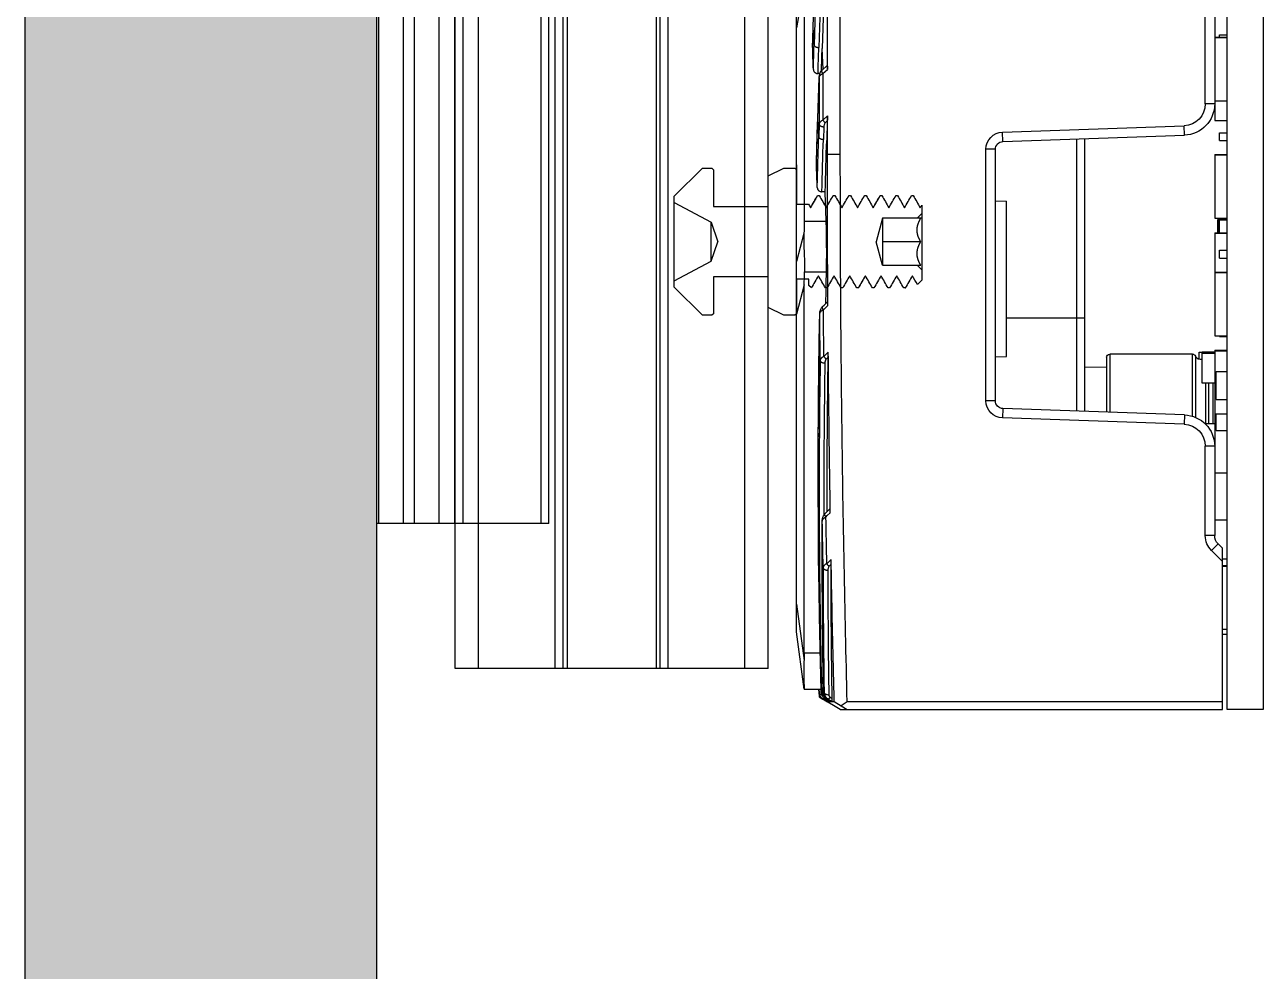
# Model space of a CAD drawing. Header units: millimetres. Extents: x 3299 to 14264, y 1863 to 5555.
# Drawn here: x 13160 to 13239, y 3104.2 to 3164.7 of the extents above; entities that cross this region are included whole.
import ezdxf

# ---------------------------------------------------------------- set-up
doc = ezdxf.new("R2010")
doc.units = ezdxf.units.MM
doc.layers.add('02___PRT_ALL_AXES', color=7, linetype='Continuous')
doc.layers.add('DIM', color=4, linetype='Continuous')
doc.layers.add('1轮廓线', color=7, linetype='Continuous', lineweight=25)

# ---------------------------------------------------------------- blocks, each defined once
blk = doc.blocks.new('STDGB')
at = {"color": 2, "linetype": 'Continuous'}
for p, q in [((11938.212, 3865.817), (11938.212, 3944.817)), ((11949.212, 3944.817), (11938.212, 3944.817)), ((11938.359, 3865.817), (11938.359, 3944.817)), ((11939.92, 3865.817), (11939.92, 3944.817)), ((11940.627, 3865.817), (11940.627, 3944.817)), ((11942.212, 3865.817), (11942.212, 3944.817)), ((11943.212, 3865.817), (11943.212, 3944.817)), ((11943.712, 3944.817), (11943.712, 3865.817)), ((11948.712, 3865.817), (11948.712, 3944.817)), ((11949.212, 3865.817), (11949.212, 3944.817)), ((11949.212, 3865.817), (11938.212, 3865.817))]:
    blk.add_line(p, q, dxfattribs=at)
blk = doc.blocks.new('RYFHVN')
at = {"layer": '1轮廓线', "linetype": 'Continuous', "lineweight": 25}
for p, q in [((8625.613, 3202.29), (8625.613, 3199.79)), ((8617.813, 3200.29), (8619.613, 3202.09)), ((8619.613, 3202.09), (8620.213, 3202.09)), ((8620.213, 3202.09), (8620.313, 3201.99)), ((8620.313, 3201.99), (8620.313, 3199.64)), ((8623.813, 3201.59), (8624.813, 3202.09)), ((8623.813, 3199.64), (8623.813, 3201.59)), ((8624.813, 3202.09), (8625.513, 3202.09)), ((8625.513, 3202.09), (8625.613, 3201.99)), ((8617.813, 3199.89), (8617.813, 3200.29)), ((8617.813, 3198.28), (8617.813, 3199.89)), ((8626.963, 3200.34), (8626.963, 3200.34)), ((8626.963, 3200.34), (8627.063, 3200.34)), ((8627.063, 3200.34), (8627.063, 3200.34)), ((8627.963, 3200.34), (8627.963, 3200.34)), ((8627.963, 3200.34), (8628.063, 3200.34)), ((8628.063, 3200.339), (8628.063, 3200.34)), ((8628.963, 3200.34), (8628.963, 3200.339)), ((8628.963, 3200.34), (8629.063, 3200.34)), ((8629.063, 3200.339), (8629.063, 3200.34)), ((8629.963, 3200.34), (8629.963, 3200.339)), ((8629.963, 3200.34), (8630.063, 3200.34)), ((8630.063, 3200.34), (8630.063, 3200.34)), ((8630.963, 3200.34), (8630.963, 3200.34)), ((8630.963, 3200.34), (8631.063, 3200.34)), ((8631.063, 3200.34), (8631.063, 3200.34)), ((8631.963, 3200.34), (8631.963, 3200.34)), ((8631.963, 3200.34), (8632.063, 3200.34)), ((8632.063, 3200.34), (8632.063, 3200.34)), ((8632.963, 3200.34), (8632.963, 3200.34)), ((8632.963, 3200.34), (8633.063, 3200.34)), ((8633.063, 3200.34), (8633.063, 3200.34)), ((8620.313, 3199.64), (8623.813, 3199.64)), ((8625.613, 3199.79), (8626.381, 3199.79)), ((8626.38, 3199.79), (8626.381, 3199.79)), ((8626.513, 3199.56), (8626.513, 3199.56)), ((8627.513, 3199.56), (8627.513, 3199.56)), ((8628.513, 3199.56), (8628.513, 3199.56)), ((8629.513, 3199.56), (8629.513, 3199.56)), ((8630.513, 3199.56), (8630.513, 3199.56)), ((8631.513, 3199.56), (8631.513, 3199.56)), ((8632.513, 3199.56), (8632.513, 3199.56)), ((8633.613, 3199.19), (8633.313, 3198.89)), ((8633.513, 3199.56), (8633.513, 3199.56)), ((8633.613, 3199.734), (8633.613, 3199.734)), ((8633.613, 3199.734), (8633.613, 3199.19)), ((8633.613, 3199.19), (8633.613, 3195.59)), ((8620.172, 3196.144), (8620.172, 3198.636)), ((8633.313, 3198.89), (8631.113, 3198.89)), ((8631.113, 3198.89), (8631.113, 3195.89)), ((8617.813, 3196.79), (8617.813, 3197.99)), ((8633.545, 3197.39), (8631.113, 3197.39)), ((8617.813, 3194.89), (8617.813, 3196.5)), ((8620.313, 3195.14), (8620.313, 3192.79)), ((8623.813, 3195.14), (8620.313, 3195.14)), ((8623.813, 3193.19), (8623.813, 3195.14)), ((8627.013, 3195.219), (8627.013, 3195.219)), ((8628.013, 3195.22), (8628.013, 3195.22)), ((8629.013, 3195.219), (8629.013, 3195.219)), ((8630.013, 3195.22), (8630.013, 3195.22)), ((8631.013, 3195.219), (8631.013, 3195.219)), ((8631.113, 3195.89), (8633.313, 3195.89)), ((8632.013, 3195.219), (8632.013, 3195.219)), ((8633.013, 3195.219), (8633.013, 3195.219)), ((8633.313, 3195.89), (8633.613, 3195.59)), ((8633.613, 3195.59), (8633.613, 3194.94)), ((8617.813, 3194.49), (8617.813, 3194.89)), ((8619.613, 3192.69), (8617.813, 3194.49)), ((8626.413, 3194.99), (8625.613, 3194.99)), ((8625.613, 3194.99), (8625.613, 3192.79)), ((8626.413, 3194.59), (8626.413, 3194.99)), ((8626.563, 3194.44), (8626.413, 3194.59)), ((8626.563, 3194.44), (8626.563, 3194.44)), ((8627.463, 3194.44), (8627.463, 3194.44)), ((8627.563, 3194.44), (8627.463, 3194.44)), ((8627.563, 3194.44), (8627.563, 3194.44)), ((8628.463, 3194.44), (8628.463, 3194.44)), ((8628.563, 3194.44), (8628.463, 3194.44)), ((8628.563, 3194.44), (8628.563, 3194.439)), ((8629.463, 3194.439), (8629.463, 3194.44)), ((8629.563, 3194.44), (8629.463, 3194.44)), ((8629.563, 3194.44), (8629.563, 3194.441)), ((8630.463, 3194.441), (8630.463, 3194.44)), ((8630.563, 3194.44), (8630.463, 3194.44)), ((8630.563, 3194.44), (8630.563, 3194.44)), ((8631.463, 3194.44), (8631.463, 3194.44)), ((8631.563, 3194.44), (8631.463, 3194.44)), ((8631.563, 3194.44), (8631.563, 3194.44)), ((8632.463, 3194.44), (8632.463, 3194.44)), ((8632.563, 3194.44), (8632.463, 3194.44)), ((8632.563, 3194.44), (8632.563, 3194.44)), ((8633.613, 3194.94), (8633.335, 3194.662)), ((8633.335, 3194.662), (8633.335, 3194.662)), ((8620.313, 3192.79), (8620.213, 3192.69)), ((8624.813, 3192.69), (8623.813, 3193.19)), ((8625.613, 3192.79), (8625.513, 3192.69)), ((8620.213, 3192.69), (8619.613, 3192.69)), ((8625.513, 3192.69), (8624.813, 3192.69))]:
    blk.add_line(p, q, dxfattribs=at)
at = {"layer": '1轮廓线'}
for p, q in [((8617.813, 3199.89), (8620.172, 3198.636)), ((8620.172, 3198.636), (8620.584, 3197.39)), ((8631.113, 3198.89), (8630.711, 3197.39)), ((8620.172, 3196.144), (8620.584, 3197.39)), ((8631.113, 3195.89), (8630.711, 3197.39)), ((8617.813, 3194.89), (8620.172, 3196.144))]:
    blk.add_line(p, q, dxfattribs=at)
at = {"layer": '1轮廓线', "linetype": 'Continuous', "lineweight": 25}
for points, degree in [([(8626.84, 3200.126), (8626.675, 3199.845), (8626.51, 3199.565)], 2), ([(8626.513, 3199.56), (8626.663, 3199.82), (8626.813, 3200.08), (8626.963, 3200.34)], 3), ([(8627.063, 3200.34), (8627.213, 3200.08), (8627.363, 3199.82), (8627.513, 3199.56)], 3), ([(8627.513, 3199.56), (8627.663, 3199.82), (8627.813, 3200.08), (8627.963, 3200.34)], 3), ([(8627.936, 3200.299), (8627.945, 3200.326), (8627.954, 3200.34), (8627.963, 3200.34)], 3), ([(8628.063, 3200.339), (8628.213, 3200.079), (8628.363, 3199.82), (8628.513, 3199.56)], 3), ([(8628.513, 3199.56), (8628.663, 3199.82), (8628.813, 3200.079), (8628.963, 3200.339)], 3), ([(8628.936, 3200.297), (8628.945, 3200.326), (8628.954, 3200.34), (8628.963, 3200.34)], 3), ([(8629.063, 3200.339), (8629.213, 3200.08), (8629.363, 3199.82), (8629.513, 3199.56)], 3), ([(8629.513, 3199.56), (8629.663, 3199.82), (8629.813, 3200.08), (8629.963, 3200.339)], 3), ([(8629.936, 3200.298), (8629.945, 3200.326), (8629.954, 3200.34), (8629.963, 3200.34)], 3), ([(8630.063, 3200.34), (8630.213, 3200.08), (8630.363, 3199.82), (8630.513, 3199.56)], 3), ([(8630.937, 3200.298), (8630.723, 3199.931), (8630.509, 3199.566)], 2), ([(8630.513, 3199.56), (8630.663, 3199.82), (8630.813, 3200.08), (8630.963, 3200.34)], 3), ([(8630.935, 3200.293), (8630.944, 3200.324), (8630.954, 3200.34), (8630.963, 3200.34)], 3), ([(8631.063, 3200.34), (8631.213, 3200.08), (8631.363, 3199.82), (8631.513, 3199.56)], 3), ([(8631.513, 3199.56), (8631.663, 3199.82), (8631.813, 3200.08), (8631.963, 3200.34)], 3), ([(8631.936, 3200.299), (8631.945, 3200.326), (8631.954, 3200.34), (8631.963, 3200.34)], 3), ([(8632.063, 3200.34), (8632.213, 3200.08), (8632.363, 3199.82), (8632.513, 3199.56)], 3), ([(8632.513, 3199.56), (8632.663, 3199.82), (8632.813, 3200.08), (8632.963, 3200.34)], 3), ([(8633.063, 3200.34), (8633.213, 3200.08), (8633.363, 3199.82), (8633.513, 3199.56)], 3), ([(8626.38, 3199.79), (8626.425, 3199.713), (8626.469, 3199.637), (8626.513, 3199.56)], 3), ([(8633.513, 3199.56), (8633.546, 3199.618), (8633.58, 3199.676), (8633.613, 3199.734)], 3), ([(8627.013, 3195.219), (8626.863, 3194.959), (8626.713, 3194.7), (8626.563, 3194.44)], 3), ([(8627.463, 3194.44), (8627.313, 3194.699), (8627.163, 3194.959), (8627.013, 3195.219)], 3), ([(8628.013, 3195.22), (8627.863, 3194.96), (8627.713, 3194.7), (8627.563, 3194.44)], 3), ([(8628.463, 3194.44), (8628.313, 3194.7), (8628.163, 3194.96), (8628.013, 3195.22)], 3), ([(8629.013, 3195.219), (8628.863, 3194.959), (8628.713, 3194.699), (8628.563, 3194.439)], 3), ([(8629.463, 3194.439), (8629.313, 3194.699), (8629.163, 3194.959), (8629.013, 3195.219)], 3), ([(8630.013, 3195.22), (8629.863, 3194.96), (8629.713, 3194.7), (8629.563, 3194.441)], 3), ([(8629.585, 3194.471), (8629.801, 3194.842), (8630.017, 3195.212)], 2), ([(8630.463, 3194.441), (8630.313, 3194.7), (8630.163, 3194.96), (8630.013, 3195.22)], 3), ([(8631.013, 3195.219), (8630.863, 3194.959), (8630.713, 3194.7), (8630.563, 3194.44)], 3), ([(8631.463, 3194.44), (8631.313, 3194.7), (8631.163, 3194.96), (8631.013, 3195.219)], 3), ([(8632.013, 3195.219), (8631.863, 3194.959), (8631.713, 3194.7), (8631.563, 3194.44)], 3), ([(8632.463, 3194.44), (8632.313, 3194.7), (8632.163, 3194.959), (8632.013, 3195.219)], 3), ([(8633.013, 3195.219), (8632.863, 3194.959), (8632.713, 3194.7), (8632.563, 3194.44)], 3), ([(8633.335, 3194.662), (8633.228, 3194.848), (8633.12, 3195.033), (8633.013, 3195.219)], 3), ([(8633.313, 3195.89), (8633.313, 3195.89), (8633.427, 3195.89), (8633.545, 3195.89)], 2), ([(8627.563, 3194.44), (8627.572, 3194.44), (8627.581, 3194.455), (8627.59, 3194.483)], 3), ([(8628.59, 3194.481), (8628.581, 3194.454), (8628.572, 3194.44), (8628.563, 3194.44)], 3)]:
    blk.add_open_spline(points, degree=degree, dxfattribs=at)
for points, degree, knots in [([(8617.813, 3197.99), (8617.813, 3197.99), (8617.813, 3198.015), (8617.813, 3198.036), (8617.813, 3198.109), (8617.813, 3198.16), (8617.813, 3198.215), (8617.813, 3198.28)], 2, [0, 0, 0, 0.25, 0.25, 0.5, 0.75, 0.75, 1, 1, 1]), ([(8633.613, 3198.89), (8633.427, 3198.89), (8633.313, 3198.89), (8633.313, 3198.89)], 2, [0, 0, 0, 0.500069, 1, 1, 1]), ([(8633.545, 3197.39), (8633.426, 3197.596), (8633.369, 3197.781), (8633.313, 3197.963), (8633.313, 3198.315), (8633.426, 3198.683), (8633.545, 3198.89)], 2, [0, 0, 0, 0.25, 0.25, 0.5, 0.75, 1, 1, 1]), ([(8617.813, 3196.5), (8617.813, 3196.563), (8617.813, 3196.62), (8617.813, 3196.668), (8617.813, 3196.742), (8617.813, 3196.765), (8617.813, 3196.79), (8617.813, 3196.79)], 2, [0, 0, 0, 0.250039, 0.250039, 0.500079, 0.750118, 0.750118, 1, 1, 1]), ([(8633.545, 3195.89), (8633.426, 3196.096), (8633.369, 3196.281), (8633.313, 3196.463), (8633.313, 3196.815), (8633.426, 3197.183), (8633.545, 3197.39)], 2, [0, 0, 0, 0.25, 0.25, 0.5, 0.75, 1, 1, 1]), ([(8629.588, 3194.475), (8629.587, 3194.473), (8629.586, 3194.471), (8629.578, 3194.45), (8629.57, 3194.44), (8629.563, 3194.44)], 3, [0, 0, 0, 0, 0.097677, 0.097677, 1, 1, 1, 1]), ([(8632.563, 3194.44), (8632.571, 3194.44), (8632.58, 3194.452), (8632.589, 3194.479), (8632.59, 3194.482), (8632.591, 3194.484)], 3, [0, 0, 0, 0, 0.90212, 0.90212, 1, 1, 1, 1])]:
    blk.add_open_spline(points, degree=degree, knots=knots, dxfattribs=at)
blk = doc.blocks.new('tyfjg')
at = {"color": 30, "linetype": 'Continuous', "true_color": 0xf26722}
for p, q in [((6005.128, 3388.494), (6005.128, 3408.494)), ((6005.128, 3408.494), (7001.628, 3408.494)), ((6005.128, 3406.994), (7001.628, 3406.994)), ((6005.128, 3402.094), (7001.628, 3402.094)), ((6005.128, 3401.594), (7001.628, 3401.594)), ((7001.628, 3401.334), (6005.128, 3401.334)), ((7001.628, 3395.655), (6005.128, 3395.655)), ((6005.128, 3395.394), (7001.628, 3395.394)), ((6005.128, 3394.894), (7001.628, 3394.894)), ((6005.128, 3389.994), (7001.628, 3389.994)), ((6005.128, 3388.494), (7001.628, 3388.494))]:
    blk.add_line(p, q, dxfattribs=at)
blk = doc.blocks.new('5555')
at = {"color": 7, "linetype": 'Continuous'}
for p, q in [((2254.952, 3834.509), (2254.952, 3497.009)), ((2257.252, 3497.009), (2257.252, 3834.509)), ((2284.752, 3501.965), (2284.752, 3829.553)), ((2281.952, 3532.465), (2281.952, 3799.053)), ((2258.052, 3576.273), (2258.052, 3534.637)), ((2258.652, 3535.69), (2258.652, 3576.273)), ((2283.684, 3540.617), (2283.307, 3552.451)), ((2283.683, 3540.607), (2283.307, 3552.442)), ((2282.777, 3537.894), (2282.777, 3549.992)), ((2282.782, 3549.678), (2283.115, 3539.225)), ((2283.307, 3549.464), (2283.626, 3539.448)), ((2283.007, 3549.303), (2283.326, 3539.287)), ((2284.252, 3542.668), (2284.252, 3528.191)), ((2284.371, 3542.668), (2284.752, 3540.538)), ((2284.752, 3540.711), (2284.752, 3540.541)), ((2257.752, 3540.098), (2257.252, 3540.098)), ((2258.052, 3539.951), (2257.252, 3539.951)), ((2258.052, 3539.926), (2257.252, 3539.926)), ((2257.752, 3539.951), (2257.752, 3540.098)), ((2283.626, 3539.448), (2283.683, 3540.607)), ((2283.683, 3540.607), (2283.684, 3540.617)), ((2283.049, 3537.902), (2283.115, 3539.225)), ((2283.721, 3539.375), (2283.721, 3539.391)), ((2283.721, 3539.375), (2283.721, 3539.391)), ((2283.721, 3539.391), (2283.721, 3539.375)), ((2283.066, 3537.619), (2282.777, 3537.894)), ((2283.117, 3537.837), (2282.789, 3538.149)), ((2283.066, 3537.619), (2283.066, 3534.642)), ((2283.259, 3537.618), (2283.376, 3537.618)), ((2283.39, 3534.75), (2283.307, 3537.376)), ((2283.307, 3537.366), (2283.307, 3537.376)), ((2283.39, 3534.74), (2283.307, 3537.366)), ((2283.307, 3537.366), (2283.307, 3534.389)), ((2258.052, 3535.887), (2257.252, 3535.887)), ((2258.052, 3535.69), (2258.652, 3535.69)), ((2258.052, 3534.637), (2257.252, 3534.637)), ((2282.777, 3534.916), (2283.066, 3534.642)), ((2282.777, 3532.465), (2282.777, 3534.916)), ((2282.782, 3534.603), (2282.911, 3534.48)), ((2282.782, 3534.603), (2282.822, 3533.358)), ((2283.307, 3534.389), (2283.332, 3533.582)), ((2283.332, 3533.582), (2283.39, 3534.74)), ((2283.39, 3534.74), (2283.39, 3534.75)), ((2257.752, 3533.848), (2257.252, 3533.848)), ((2257.752, 3533.34), (2257.752, 3533.848)), ((2259.982, 3533.692), (2260.003, 3534.291)), ((2271.569, 3533.287), (2259.982, 3533.692)), ((2271.59, 3533.887), (2260.003, 3534.291)), ((2271.569, 3533.287), (2271.59, 3533.887)), ((2283.007, 3534.227), (2283.033, 3533.42)), ((2257.752, 3533.34), (2257.252, 3533.34)), ((2266.352, 3516.049), (2266.352, 3533.469)), ((2266.852, 3516.066), (2266.852, 3533.452)), ((2272.052, 3532.787), (2272.652, 3532.787)), ((2272.052, 3516.731), (2272.052, 3532.787)), ((2272.652, 3516.731), (2272.652, 3532.787)), ((2282.777, 3532.465), (2282.822, 3533.358)), ((2258.052, 3532.451), (2257.252, 3532.451)), ((2258.052, 3532.426), (2257.252, 3532.426)), ((2258.052, 3532.451), (2258.052, 3528.387)), ((2281.952, 3532.465), (2282.777, 3532.465)), ((2283.475, 3531.837), (2283.474, 3531.853)), ((2283.475, 3531.837), (2283.474, 3531.853)), ((2283.475, 3531.853), (2283.475, 3531.837)), ((2282.916, 3530.081), (2283.128, 3530.081)), ((2258.052, 3528.387), (2257.252, 3528.387)), ((2257.752, 3528.34), (2257.252, 3528.34)), ((2257.752, 3528.32), (2257.252, 3528.32)), ((2257.752, 3528.294), (2257.252, 3528.294)), ((2257.802, 3528.333), (2257.302, 3528.333)), ((2257.302, 3528.32), (2257.302, 3528.333)), ((2257.752, 3528.34), (2257.752, 3528.387)), ((2257.752, 3527.451), (2257.752, 3528.32)), ((2257.752, 3528.283), (2257.852, 3528.283)), ((2257.752, 3528.133), (2257.852, 3528.133)), ((2257.802, 3528.333), (2257.802, 3527.451)), ((2257.852, 3527.451), (2257.852, 3528.283)), ((2284.252, 3528.191), (2282.853, 3528.191)), ((2258.052, 3527.451), (2257.252, 3527.451)), ((2258.052, 3527.426), (2257.252, 3527.426)), ((2258.052, 3527.451), (2258.052, 3520.887)), ((2284.273, 3527.404), (2284.752, 3525.62)), ((2257.752, 3526.348), (2257.252, 3526.348)), ((2257.752, 3525.84), (2257.252, 3525.84)), ((2257.752, 3525.84), (2257.752, 3526.348)), ((2258.052, 3524.951), (2257.252, 3524.951)), ((2258.052, 3524.926), (2257.252, 3524.926)), ((2284.238, 3524.967), (2282.835, 3524.967)), ((2284.252, 3524.126), (2284.752, 3522.265)), ((2284.252, 3500.628), (2284.252, 3524.126)), ((2282.939, 3522.621), (2282.744, 3522.81)), ((2283.029, 3522.534), (2282.939, 3522.621)), ((2266.352, 3522.009), (2271.352, 3522.009)), ((2283.265, 3522.286), (2283.265, 3522.286)), ((2283.265, 3522.278), (2283.265, 3522.286)), ((2283.267, 3522.197), (2283.265, 3522.278)), ((2283.267, 3522.197), (2283.265, 3522.278)), ((2258.052, 3520.887), (2257.252, 3520.887)), ((2257.752, 3520.84), (2257.752, 3520.887)), ((2257.752, 3520.84), (2257.252, 3520.84)), ((2258.052, 3519.951), (2257.252, 3519.951)), ((2258.052, 3519.926), (2257.252, 3519.926)), ((2258.052, 3519.951), (2258.052, 3508.12)), ((2258.852, 3519.858), (2258.052, 3519.858)), ((2258.052, 3519.758), (2258.852, 3519.758)), ((2258.852, 3517.858), (2258.852, 3519.858)), ((2259.052, 3519.836), (2258.852, 3519.836)), ((2259.052, 3519.374), (2259.052, 3519.836)), ((2259.278, 3519.581), (2259.278, 3515.669)), ((2259.464, 3519.708), (2264.752, 3519.708)), ((2259.464, 3515.738), (2259.464, 3519.708)), ((2264.752, 3519.708), (2264.752, 3515.993)), ((2264.952, 3519.508), (2264.952, 3516)), ((2282.72, 3519.829), (2283.004, 3519.553)), ((2282.721, 3519.515), (2282.847, 3519.393)), ((2257.952, 3518.591), (2257.252, 3518.591)), ((2257.952, 3516.813), (2257.952, 3518.591)), ((2264.953, 3518.926), (2264.952, 3518.926)), ((2264.953, 3518.926), (2264.953, 3516)), ((2258.052, 3517.858), (2258.852, 3517.858)), ((2258.152, 3515.258), (2258.152, 3517.858)), ((2258.44, 3517.858), (2258.44, 3515.258)), ((2258.626, 3515.258), (2258.626, 3517.858)), ((2257.952, 3516.813), (2257.252, 3516.813)), ((2259.982, 3515.826), (2271.569, 3516.231)), ((2271.569, 3516.231), (2271.59, 3515.631)), ((2272.052, 3516.731), (2272.652, 3516.731)), ((2258.052, 3515.887), (2257.252, 3515.887)), ((2257.952, 3514.832), (2257.952, 3515.887)), ((2259.982, 3515.826), (2260.003, 3515.227)), ((2260.003, 3515.227), (2271.59, 3515.631)), ((2257.952, 3514.832), (2257.252, 3514.832)), ((2258.052, 3515.258), (2258.658, 3515.258)), ((2283.357, 3514.099), (2283.353, 3514.659)), ((2283.358, 3514.099), (2283.356, 3514.659)), ((2258.052, 3513.828), (2258.652, 3513.828)), ((2258.652, 3508.12), (2258.652, 3513.828)), ((2258.052, 3512.137), (2257.252, 3512.137)), ((2282.782, 3509.393), (2282.59, 3509.583)), ((2282.869, 3509.306), (2282.782, 3509.393)), ((2283.001, 3509.522), (2283.002, 3509.418)), ((2283.002, 3509.522), (2283.002, 3509.418)), ((2283.101, 3509.047), (2283.101, 3509.054)), ((2257.552, 3507.309), (2257.832, 3507.589)), ((2257.832, 3507.589), (2258.257, 3507.165)), ((2258.052, 3508.12), (2258.652, 3508.12)), ((2257.552, 3497.009), (2257.552, 3507.309)), ((2257.552, 3506.46), (2258.257, 3507.165)), ((2283.31, 3505.326), (2283.33, 3507.055)), ((2283.316, 3505.326), (2283.336, 3507.055)), ((2257.552, 3506.201), (2257.252, 3506.201)), ((2257.552, 3506.176), (2257.252, 3506.176)), ((2282.535, 3506.289), (2282.658, 3506.167)), ((2282.538, 3506.603), (2282.816, 3506.325)), ((2284.752, 3503.731), (2284.27, 3500.143)), ((2257.552, 3502.137), (2257.252, 3502.137)), ((2284.262, 3498.315), (2284.752, 3501.965)), ((2257.552, 3501.827), (2257.252, 3501.827)), ((2284.252, 3500.628), (2283.219, 3500.628)), ((2282.988, 3498.112), (2283.027, 3498.11)), ((2283.027, 3498.114), (2283.027, 3498.114)), ((2283.027, 3498.11), (2283.027, 3498.114)), ((2283.142, 3498.105), (2283.17, 3498.103)), ((2283.142, 3498.105), (2283.142, 3498.099)), ((2283.17, 3498.103), (2283.171, 3498.13)), ((2283.17, 3498.103), (2283.171, 3498.13)), ((2283.17, 3498.103), (2283.17, 3498.106)), ((2284.262, 3498.315), (2283.174, 3498.315)), ((2283.318, 3498.315), (2283.293, 3497.821)), ((2283.315, 3498.315), (2283.305, 3498.088)), ((2283.315, 3498.315), (2283.305, 3498.088)), ((2283.305, 3498.088), (2283.306, 3498.086)), ((2283.306, 3498.086), (2283.317, 3498.315)), ((2283.306, 3498.086), (2283.318, 3498.315)), ((2284.262, 3498.315), (2284.262, 3498.315)), ((2257.552, 3497.509), (2281.514, 3497.509)), ((2281.514, 3497.509), (2281.905, 3497.259)), ((2281.905, 3497.259), (2281.514, 3497.009)), ((2282.341, 3497.529), (2281.905, 3497.259)), ((2281.952, 3497.009), (2283.066, 3497.683)), ((2282.475, 3497.526), (2282.341, 3497.529)), ((2282.596, 3497.796), (2282.474, 3497.718)), ((2282.756, 3497.702), (2282.475, 3497.526)), ((2282.513, 3497.524), (2282.794, 3497.701)), ((2282.625, 3497.521), (2282.513, 3497.524)), ((2282.728, 3497.585), (2282.625, 3497.521)), ((2282.652, 3497.519), (2282.837, 3497.635)), ((2282.776, 3497.509), (2282.652, 3497.519)), ((2282.822, 3497.643), (2282.728, 3497.585)), ((2282.756, 3497.702), (2282.794, 3497.701)), ((2282.776, 3497.509), (2282.779, 3497.577)), ((2282.881, 3497.573), (2282.776, 3497.509)), ((2282.875, 3497.569), (2282.776, 3497.509)), ((2282.779, 3497.577), (2282.78, 3497.6)), ((2282.779, 3497.577), (2282.78, 3497.598)), ((2282.793, 3497.607), (2282.935, 3497.696)), ((2282.794, 3497.701), (2282.795, 3497.702)), ((2282.908, 3497.697), (2282.822, 3497.643)), ((2282.837, 3497.635), (2282.916, 3497.684)), ((2282.881, 3497.573), (2282.875, 3497.569)), ((2282.977, 3497.631), (2282.881, 3497.573)), ((2282.908, 3497.697), (2282.935, 3497.696)), ((2282.916, 3497.684), (2282.935, 3497.696)), ((2283.065, 3497.684), (2282.977, 3497.631)), ((2283.065, 3497.684), (2283.066, 3497.683)), ((2283.293, 3497.821), (2283.066, 3497.683)), ((2254.952, 3497.009), (2257.252, 3497.009)), ((2281.952, 3497.009), (2257.552, 3497.009))]:
    blk.add_line(p, q, dxfattribs=at)
for points in [[(2283.721, 3539.391), (2283.71, 3539.765), (2283.696, 3540.229), (2283.684, 3540.617)], [(2283.307, 3537.376), (2283.305, 3537.403), (2283.29, 3537.512), (2283.262, 3537.612), (2283.22, 3537.703), (2283.165, 3537.784), (2283.117, 3537.837)], [(2283.475, 3531.853), (2283.449, 3532.784), (2283.42, 3533.805), (2283.39, 3534.75)], [(2283.081, 3522.751), (2282.988, 3522.84), (2282.83, 3522.993), (2282.756, 3523.066)], [(2283.265, 3522.286), (2283.264, 3522.314), (2283.251, 3522.423), (2283.223, 3522.523), (2283.183, 3522.615), (2283.129, 3522.697), (2283.081, 3522.751)], [(2283.17, 3498.106), (2283.326, 3506.136), (2283.358, 3514.25), (2283.265, 3522.286)], [(2282.922, 3509.522), (2282.831, 3509.612), (2282.676, 3509.766), (2282.602, 3509.84)], [(2283.101, 3509.054), (2283.101, 3509.081), (2283.089, 3509.191), (2283.062, 3509.292), (2283.023, 3509.384), (2282.97, 3509.468), (2282.922, 3509.522)], [(2283.027, 3498.114), (2283.077, 3501.731), (2283.102, 3505.43), (2283.101, 3509.054)], [(2282.795, 3497.702), (2282.852, 3497.744), (2282.912, 3497.804), (2282.961, 3497.874), (2282.997, 3497.952), (2283.02, 3498.035), (2283.027, 3498.114)], [(2282.988, 3498.112), (2283.008, 3498.111), (2283.027, 3498.11)], [(2283.142, 3498.105), (2283.157, 3498.104), (2283.17, 3498.103)], [(2283.305, 3498.088), (2283.306, 3498.087), (2283.306, 3498.086)], [(2283.306, 3498.086), (2283.306, 3498.086), (2283.306, 3498.086)], [(2282.776, 3497.509), (2282.777, 3497.516), (2282.778, 3497.538), (2282.779, 3497.577)]]:
    blk.add_lwpolyline(points, dxfattribs=at)
for centre, radius, start, end in [((1761.778, 3523.979), 522.17, 1.69129, 1.82482), ((1761.565, 3522.667), 522.026, 1.64121, 1.82446), ((1761.721, 3522.82), 522.17, 1.6533, 1.82482), ((2260.052, 3535.69), 2, 180, 268), ((2260.052, 3535.69), 1.4, 180, 268), ((1761.486, 3518.113), 522.169, 1.50781, 1.82482), ((2271.552, 3532.787), 1.1, 0, 88), ((1761.427, 3516.954), 522.17, 1.63473, 1.82482), ((2271.552, 3532.787), 0.5, 0, 88), ((1761.273, 3516.8), 522.024, 1.45773, 1.82446), ((1761.43, 3516.954), 522.167, 1.46989, 1.63473), ((2257.802, 3528.283), 0.05, 0, 90), ((886.326, 3532.734), 1396.74, 359.459277, 359.58156), ((886.581, 3533.013), 1396.725, 359.437331, 359.559646), ((1761.144, 3512.245), 522.218, 0.26487, 1.09193), ((2258.952, 3519.708), 0.35, 253.3025, 338.67631), ((2259.464, 3519.508), 0.2, 90, 158.67631), ((2264.752, 3519.508), 0.2, 0, 90), ((2271.552, 3516.731), 0.5, 272, 0), ((2271.552, 3516.731), 1.1, 272, 0), ((2260.052, 3513.828), 2, 92, 180), ((2260.052, 3513.828), 1.4, 92, 180), ((1761.004, 3512.245), 522.357, 359.43075, 0.20332), ((884.878, 3532.753), 1398.188, 358.916962, 359.039134), ((885.147, 3533.032), 1398.16, 358.894876, 359.017081), ((2257.302, 3508.12), 0.75, 315, 0), ((2257.302, 3508.12), 1.35, 315, 0), ((2282.53, 3498.122), 0.498, 333.60105, 339.2325), ((2282.529, 3498.122), 0.498, 339.23727, 344.31168), ((2282.529, 3498.122), 0.498, 344.31243, 349.11291), ((2282.529, 3498.123), 0.499, 357.02342, 358.57488), ((2282.807, 3498.111), 0.5, 301.18767, 357.13759), ((2282.807, 3498.111), 0.5, 340.059, 343.62013), ((2282.807, 3498.111), 0.5, 343.61664, 346.42006), ((2282.808, 3498.111), 0.499, 343.62064, 346.42999), ((2282.806, 3498.111), 0.501, 346.43419, 357.15192), ((2282.531, 3498.121), 0.496, 318.71635, 320.26335), ((2282.53, 3498.122), 0.497, 329.61124, 333.60078), ((2282.806, 3498.112), 0.501, 301.19844, 311.55525), ((2282.807, 3498.111), 0.5, 311.55333, 314.43914), ((2282.808, 3498.11), 0.499, 311.5584, 314.44683), ((2282.807, 3498.111), 0.5, 314.43853, 321.90358), ((2282.807, 3498.111), 0.5, 314.44983, 320.92364), ((2282.805, 3498.112), 0.5, 320.98294, 329.21305), ((2282.807, 3498.111), 0.5, 320.92565, 321.91047), ((2282.808, 3498.111), 0.499, 321.91116, 325.2762), ((2282.807, 3498.111), 0.5, 321.90399, 325.26094), ((2282.806, 3498.111), 0.501, 325.27771, 329.18565), ((2282.806, 3498.111), 0.499, 329.21393, 330.88518), ((2282.806, 3498.112), 0.501, 329.18536, 330.85632), ((2282.805, 3498.112), 0.5, 330.88715, 338.48326), ((2282.806, 3498.111), 0.501, 330.8563, 332.43719), ((2282.808, 3498.111), 0.499, 332.4369, 335.82896), ((2282.807, 3498.111), 0.5, 332.43863, 335.82149), ((2282.807, 3498.111), 0.5, 335.83081, 338.487), ((2282.806, 3498.112), 0.5, 338.4839, 340.05326), ((2282.807, 3498.111), 0.5, 338.48683, 340.05904)]:
    blk.add_arc(centre, radius, start, end, dxfattribs=at)
for centre, major_axis, ratio, start_param, end_param in [((1582.921, 3517.872), (700.275, 18.578), 0.863121, 0.00222, 0.004591), ((1579.455, 3448.548), (119.578, 2729.438), 0.256331, -1.526832, -1.526286), ((2282.795, 3537.729), (-0.007, 0.42), 0.039567, -0.038869, 1.167196), ((2282.795, 3534.751), (-0.007, 0.42), 0.039567, 1.167196, 1.932025), ((1582.627, 3512.005), (700.275, 18.578), 0.863121, -0.000832, 0.004591), ((1579.455, 3448.548), (119.578, 2729.438), 0.256331, -1.529595, -1.529049), ((1579.455, 3448.548), (119.493, 2727.49), 0.256331, -1.530364, -1.529671), ((2284.752, 3526.579), (-0.274, 3), 0.139425, 0.99083, 1.279579), ((1582.491, 3509.28), (700.275, 18.578), 0.863121, 6.275087, 6.278402), ((2278.662, 3529.489), (-2.774, 12.668), 0.383134, -2.090027, -2.018187), ((1582.334, 3506.139), (700.275, 18.578), 0.863121, -0.024899, -0.008605), ((1582.077, 3500.996), (700.275, 18.578), 0.863121, -0.036148, -0.021975), ((2286.752, 3503.315), (1.594, 4.962), 0.388195, -4.021095, -3.901125)]:
    blk.add_ellipse(centre, major_axis=major_axis, ratio=ratio, start_param=start_param, end_param=end_param, dxfattribs=at)
for points, knots in [([(2284.745, 3540.678), (2284.745, 3540.676), (2284.741, 3540.667), (2284.736, 3540.66), (2284.732, 3540.654)], [0, 0, 0, 0, 0.242625, 1, 1, 1, 1]), ([(2284.752, 3540.711), (2284.752, 3540.706), (2284.751, 3540.694), (2284.747, 3540.683), (2284.745, 3540.678)], [0, 0, 0, 0, 0.493097, 1, 1, 1, 1]), ([(2283.626, 3539.448), (2283.625, 3539.438), (2283.619, 3539.416), (2283.599, 3539.386), (2283.57, 3539.359), (2283.533, 3539.335), (2283.488, 3539.315), (2283.437, 3539.3), (2283.383, 3539.29), (2283.345, 3539.287), (2283.326, 3539.287)], [0, 0, 0, 0, 0.086537, 0.181841, 0.289731, 0.411392, 0.545953, 0.691123, 0.84375, 1, 1, 1, 1]), ([(2283.066, 3537.619), (2283.074, 3537.631), (2283.089, 3537.653), (2283.107, 3537.687), (2283.121, 3537.72), (2283.131, 3537.75), (2283.135, 3537.777), (2283.135, 3537.801), (2283.13, 3537.819), (2283.124, 3537.83), (2283.12, 3537.835), (2283.117, 3537.837)], [0, 0, 0, 0, 0.174847, 0.338295, 0.487526, 0.620722, 0.736897, 0.836518, 0.922235, 0.961668, 1, 1, 1, 1]), ([(2283.239, 3537.509), (2283.228, 3537.521), (2283.205, 3537.542), (2283.165, 3537.572), (2283.118, 3537.598), (2283.084, 3537.613), (2283.066, 3537.619)], [0, 0, 0, 0, 0.22279, 0.46318, 0.722231, 1, 1, 1, 1]), ([(2283.295, 3537.419), (2283.289, 3537.435), (2283.274, 3537.467), (2283.251, 3537.496), (2283.239, 3537.509)], [0, 0, 0, 0, 0.479464, 1, 1, 1, 1]), ([(2283.673, 3537.886), (2283.672, 3537.869), (2283.668, 3537.835), (2283.651, 3537.786), (2283.625, 3537.74), (2283.589, 3537.699), (2283.545, 3537.664), (2283.493, 3537.638), (2283.436, 3537.622), (2283.396, 3537.618), (2283.376, 3537.618)], [0, 0, 0, 0, 0.115, 0.231468, 0.350532, 0.473131, 0.599777, 0.730418, 0.864292, 1, 1, 1, 1]), ([(2283.307, 3537.366), (2283.306, 3537.371), (2283.304, 3537.389), (2283.3, 3537.406), (2283.295, 3537.419)], [0, 0, 0, 0, 0.247035, 1, 1, 1, 1]), ([(2283.066, 3534.642), (2283.055, 3534.626), (2283.033, 3534.596), (2282.995, 3534.554), (2282.954, 3534.515), (2282.925, 3534.491), (2282.911, 3534.48)], [0, 0, 0, 0, 0.2472, 0.501422, 0.754923, 1, 1, 1, 1]), ([(2282.911, 3534.48), (2282.928, 3534.464), (2282.957, 3534.426), (2282.985, 3534.362), (2283.002, 3534.295), (2283.006, 3534.25), (2283.007, 3534.227)], [0, 0, 0, 0, 0.258335, 0.508784, 0.755281, 1, 1, 1, 1]), ([(2283.307, 3534.389), (2283.306, 3534.378), (2283.3, 3534.356), (2283.28, 3534.326), (2283.251, 3534.299), (2283.214, 3534.275), (2283.169, 3534.255), (2283.118, 3534.24), (2283.064, 3534.231), (2283.026, 3534.228), (2283.007, 3534.227)], [0, 0, 0, 0, 0.086537, 0.181841, 0.289731, 0.411392, 0.545953, 0.691123, 0.84375, 1, 1, 1, 1]), ([(2283.066, 3534.642), (2283.084, 3534.635), (2283.118, 3534.62), (2283.166, 3534.593), (2283.206, 3534.563), (2283.24, 3534.531), (2283.267, 3534.497), (2283.288, 3534.462), (2283.301, 3534.426), (2283.306, 3534.401), (2283.307, 3534.389)], [0, 0, 0, 0, 0.157952, 0.305104, 0.441527, 0.567855, 0.685181, 0.795012, 0.899209, 1, 1, 1, 1]), ([(2283.332, 3533.582), (2283.331, 3533.571), (2283.326, 3533.549), (2283.306, 3533.519), (2283.277, 3533.492), (2283.239, 3533.468), (2283.194, 3533.448), (2283.144, 3533.433), (2283.089, 3533.424), (2283.052, 3533.421), (2283.033, 3533.42)], [0, 0, 0, 0, 0.086537, 0.181841, 0.289731, 0.411392, 0.545953, 0.691123, 0.84375, 1, 1, 1, 1]), ([(2281.514, 3497.509), (2281.66, 3503.335), (2281.879, 3514.987), (2281.952, 3526.64), (2281.952, 3532.465)], [0, 0, 0, 0, 0.500134, 1, 1, 1, 1]), ([(2282.744, 3522.81), (2282.749, 3523.614), (2282.769, 3526.833), (2282.777, 3530.051), (2282.777, 3532.465)], [0, 0, 0, 0, 0.249991, 1, 1, 1, 1]), ([(2283.425, 3530.348), (2283.425, 3530.331), (2283.42, 3530.297), (2283.403, 3530.248), (2283.377, 3530.202), (2283.341, 3530.161), (2283.297, 3530.127), (2283.245, 3530.101), (2283.188, 3530.084), (2283.148, 3530.081), (2283.128, 3530.081)], [0, 0, 0, 0, 0.115, 0.231472, 0.350542, 0.473144, 0.599791, 0.730428, 0.864296, 1, 1, 1, 1]), ([(2282.835, 3524.967), (2282.832, 3525.092), (2282.828, 3525.349), (2282.823, 3525.887), (2282.822, 3526.579), (2282.83, 3527.272), (2282.841, 3527.809), (2282.849, 3528.067), (2282.853, 3528.191)], [0, 0, 0, 0, 0.115948, 0.239598, 0.499997, 0.760394, 0.884046, 1, 1, 1, 1]), ([(2284.273, 3527.404), (2284.278, 3527.301), (2284.284, 3527.093), (2284.282, 3526.674), (2284.267, 3526.255), (2284.249, 3525.84), (2284.238, 3525.538), (2284.232, 3525.248), (2284.234, 3525.059), (2284.238, 3524.967)], [0, 0, 0, 0, 0.126798, 0.255958, 0.515589, 0.643169, 0.76735, 0.886737, 1, 1, 1, 1]), ([(2282.744, 3522.81), (2282.744, 3522.826), (2282.744, 3522.858), (2282.745, 3522.898), (2282.746, 3522.929), (2282.746, 3522.951), (2282.747, 3522.973), (2282.748, 3522.992), (2282.748, 3523.01), (2282.749, 3523.026), (2282.75, 3523.037), (2282.751, 3523.045), (2282.751, 3523.05), (2282.752, 3523.054), (2282.752, 3523.058), (2282.753, 3523.06), (2282.753, 3523.063), (2282.754, 3523.064), (2282.754, 3523.065), (2282.755, 3523.066), (2282.755, 3523.066), (2282.756, 3523.066)], [0, 0, 0, 0, 0.189388, 0.375293, 0.465239, 0.55201, 0.634394, 0.711088, 0.780643, 0.841697, 0.893124, 0.914967, 0.934181, 0.950741, 0.964643, 0.97595, 0.98475, 0.991151, 0.995333, 0.997773, 1, 1, 1, 1]), ([(2283.029, 3522.534), (2283.037, 3522.545), (2283.051, 3522.567), (2283.07, 3522.601), (2283.084, 3522.633), (2283.094, 3522.663), (2283.099, 3522.691), (2283.098, 3522.715), (2283.094, 3522.732), (2283.087, 3522.744), (2283.083, 3522.748), (2283.081, 3522.751)], [0, 0, 0, 0, 0.174472, 0.337576, 0.486537, 0.619581, 0.735763, 0.835583, 0.921698, 0.96139, 1, 1, 1, 1]), ([(2283.2, 3522.422), (2283.19, 3522.434), (2283.166, 3522.456), (2283.127, 3522.485), (2283.08, 3522.512), (2283.046, 3522.527), (2283.029, 3522.534)], [0, 0, 0, 0, 0.22264, 0.462938, 0.722019, 1, 1, 1, 1]), ([(2283.255, 3522.331), (2283.25, 3522.347), (2283.234, 3522.38), (2283.212, 3522.408), (2283.2, 3522.422)], [0, 0, 0, 0, 0.479641, 1, 1, 1, 1]), ([(2283.265, 3522.278), (2283.265, 3522.283), (2283.263, 3522.3), (2283.259, 3522.318), (2283.255, 3522.331)], [0, 0, 0, 0, 0.247278, 1, 1, 1, 1]), ([(2282.59, 3509.583), (2282.604, 3510.437), (2282.657, 3513.852), (2282.697, 3517.268), (2282.72, 3519.829)], [0, 0, 0, 0, 0.250036, 1, 1, 1, 1]), ([(2282.721, 3519.515), (2282.721, 3519.565), (2282.72, 3519.67), (2282.72, 3519.775), (2282.72, 3519.829)], [0, 0, 0, 0, 0.478207, 1, 1, 1, 1]), ([(2283.004, 3519.553), (2282.993, 3519.538), (2282.97, 3519.508), (2282.932, 3519.466), (2282.891, 3519.428), (2282.862, 3519.404), (2282.847, 3519.393)], [0, 0, 0, 0, 0.246917, 0.501019, 0.754604, 1, 1, 1, 1]), ([(2282.847, 3519.393), (2282.864, 3519.377), (2282.892, 3519.338), (2282.919, 3519.273), (2282.935, 3519.206), (2282.939, 3519.161), (2282.939, 3519.138)], [0, 0, 0, 0, 0.258133, 0.508498, 0.755062, 1, 1, 1, 1]), ([(2283.239, 3519.297), (2283.239, 3519.291), (2283.237, 3519.281), (2283.23, 3519.26), (2283.213, 3519.234), (2283.184, 3519.207), (2283.146, 3519.184), (2283.102, 3519.164), (2283.051, 3519.15), (2282.996, 3519.141), (2282.958, 3519.138), (2282.939, 3519.138)], [0, 0, 0, 0, 0.042706, 0.086836, 0.181853, 0.289377, 0.410739, 0.545155, 0.69038, 0.843275, 1, 1, 1, 1]), ([(2283.004, 3519.553), (2283.022, 3519.546), (2283.056, 3519.531), (2283.103, 3519.503), (2283.143, 3519.473), (2283.176, 3519.441), (2283.203, 3519.406), (2283.222, 3519.371), (2283.235, 3519.334), (2283.238, 3519.309), (2283.239, 3519.297)], [0, 0, 0, 0, 0.158086, 0.305226, 0.441538, 0.567705, 0.684884, 0.794648, 0.898923, 1, 1, 1, 1]), ([(2283.239, 3519.297), (2283.295, 3515.765), (2283.334, 3508.7), (2283.23, 3501.636), (2283.142, 3498.105)], [0, 0, 0, 0, 0.499994, 1, 1, 1, 1]), ([(2282.939, 3519.138), (2282.952, 3518.337), (2282.995, 3515.132), (2283.008, 3511.926), (2283.002, 3509.522)], [0, 0, 0, 0, 0.250005, 1, 1, 1, 1]), ([(2282.59, 3509.583), (2282.59, 3509.6), (2282.591, 3509.632), (2282.592, 3509.679), (2282.593, 3509.717), (2282.594, 3509.746), (2282.595, 3509.765), (2282.596, 3509.783), (2282.597, 3509.799), (2282.597, 3509.81), (2282.598, 3509.818), (2282.599, 3509.823), (2282.599, 3509.828), (2282.599, 3509.831), (2282.6, 3509.834), (2282.6, 3509.837), (2282.601, 3509.838), (2282.601, 3509.839), (2282.601, 3509.84), (2282.602, 3509.84), (2282.602, 3509.84), (2282.602, 3509.84), (2282.602, 3509.84)], [0, 0, 0, 0, 0.18843, 0.373454, 0.549508, 0.631709, 0.708358, 0.778034, 0.839379, 0.891266, 0.913387, 0.932906, 0.949793, 0.964032, 0.975674, 0.984796, 0.991483, 0.995863, 0.997273, 0.998268, 0.999063, 1, 1, 1, 1]), ([(2282.869, 3509.306), (2282.877, 3509.317), (2282.892, 3509.339), (2282.911, 3509.373), (2282.925, 3509.405), (2282.935, 3509.435), (2282.94, 3509.462), (2282.94, 3509.486), (2282.935, 3509.503), (2282.929, 3509.515), (2282.925, 3509.52), (2282.922, 3509.522)], [0, 0, 0, 0, 0.174006, 0.336677, 0.485293, 0.61814, 0.734327, 0.834399, 0.92102, 0.961038, 1, 1, 1, 1]), ([(2283.101, 3509.047), (2283.1, 3509.06), (2283.097, 3509.085), (2283.085, 3509.122), (2283.066, 3509.157), (2283.04, 3509.192), (2283.008, 3509.225), (2282.968, 3509.256), (2282.921, 3509.283), (2282.887, 3509.299), (2282.869, 3509.306)], [0, 0, 0, 0, 0.101286, 0.205615, 0.315315, 0.432369, 0.558414, 0.694651, 0.841803, 1, 1, 1, 1]), ([(2283.027, 3498.11), (2283.043, 3499.022), (2283.096, 3502.667), (2283.111, 3506.313), (2283.101, 3509.047)], [0, 0, 0, 0, 0.250006, 1, 1, 1, 1]), ([(2282.341, 3497.529), (2282.36, 3498.285), (2282.433, 3501.31), (2282.496, 3504.334), (2282.538, 3506.603)], [0, 0, 0, 0, 0.250045, 1, 1, 1, 1]), ([(2282.535, 3506.289), (2282.535, 3506.339), (2282.536, 3506.444), (2282.537, 3506.548), (2282.538, 3506.603)], [0, 0, 0, 0, 0.478215, 1, 1, 1, 1]), ([(2282.816, 3506.325), (2282.805, 3506.31), (2282.782, 3506.281), (2282.744, 3506.239), (2282.702, 3506.201), (2282.673, 3506.178), (2282.658, 3506.167)], [0, 0, 0, 0, 0.246621, 0.500605, 0.754282, 1, 1, 1, 1]), ([(2282.658, 3506.167), (2282.675, 3506.15), (2282.702, 3506.111), (2282.729, 3506.046), (2282.744, 3505.979), (2282.747, 3505.933), (2282.747, 3505.91)], [0, 0, 0, 0, 0.257929, 0.508214, 0.754846, 1, 1, 1, 1]), ([(2282.747, 3505.91), (2282.747, 3503.922), (2282.733, 3501.272), (2282.698, 3498.622), (2282.688, 3497.959)], [0, 0, 0, 0, 0.749996, 1, 1, 1, 1]), ([(2283.047, 3506.066), (2283.046, 3506.06), (2283.045, 3506.05), (2283.037, 3506.029), (2283.021, 3506.004), (2282.992, 3505.977), (2282.954, 3505.954), (2282.909, 3505.935), (2282.858, 3505.921), (2282.804, 3505.912), (2282.766, 3505.91), (2282.747, 3505.91)], [0, 0, 0, 0, 0.042767, 0.086868, 0.181641, 0.288842, 0.409947, 0.544259, 0.689575, 0.842772, 1, 1, 1, 1]), ([(2282.816, 3506.325), (2282.834, 3506.318), (2282.868, 3506.302), (2282.914, 3506.274), (2282.954, 3506.244), (2282.987, 3506.211), (2283.013, 3506.176), (2283.031, 3506.14), (2283.043, 3506.103), (2283.046, 3506.078), (2283.047, 3506.066)], [0, 0, 0, 0, 0.158195, 0.305309, 0.441503, 0.567514, 0.684555, 0.794263, 0.898628, 1, 1, 1, 1]), ([(2283.047, 3506.066), (2283.047, 3504.077), (2283.033, 3501.426), (2282.998, 3498.775), (2282.988, 3498.112)], [0, 0, 0, 0, 0.749996, 1, 1, 1, 1]), ([(2283.171, 3498.13), (2283.187, 3498.73), (2283.248, 3501.128), (2283.292, 3503.527), (2283.316, 3505.326)], [0, 0, 0, 0, 0.250008, 1, 1, 1, 1]), ([(2284.27, 3500.143), (2284.273, 3500.108), (2284.277, 3500.04), (2284.281, 3499.907), (2284.283, 3499.746), (2284.284, 3499.562), (2284.283, 3499.338), (2284.28, 3499.131), (2284.277, 3498.94), (2284.274, 3498.815), (2284.272, 3498.704), (2284.27, 3498.607), (2284.268, 3498.523), (2284.266, 3498.462), (2284.265, 3498.42), (2284.265, 3498.395), (2284.264, 3498.372), (2284.263, 3498.354), (2284.263, 3498.339), (2284.263, 3498.328), (2284.262, 3498.32), (2284.262, 3498.317), (2284.262, 3498.315)], [0, 0, 0, 0, 0.056799, 0.112256, 0.219016, 0.320013, 0.414955, 0.585576, 0.660752, 0.728869, 0.789724, 0.843137, 0.888946, 0.927018, 0.943114, 0.957235, 0.969371, 0.979511, 0.987649, 0.993779, 0.997897, 1, 1, 1, 1]), ([(2282.688, 3497.959), (2282.688, 3497.944), (2282.684, 3497.912), (2282.666, 3497.867), (2282.637, 3497.826), (2282.611, 3497.805), (2282.596, 3497.796)], [0, 0, 0, 0, 0.240354, 0.484746, 0.736964, 1, 1, 1, 1]), ([(2282.978, 3498.077), (2282.974, 3498.068), (2282.962, 3498.051), (2282.938, 3498.028), (2282.908, 3498.007), (2282.871, 3497.99), (2282.83, 3497.976), (2282.769, 3497.963), (2282.721, 3497.959), (2282.688, 3497.959)], [0, 0, 0, 0, 0.090781, 0.191669, 0.303921, 0.427383, 0.56089, 0.702511, 1, 1, 1, 1]), ([(2282.988, 3498.112), (2282.987, 3498.072), (2282.975, 3497.99), (2282.928, 3497.876), (2282.855, 3497.777), (2282.79, 3497.724), (2282.756, 3497.702)], [0, 0, 0, 0, 0.248205, 0.497141, 0.747599, 1, 1, 1, 1]), ([(2283.142, 3498.099), (2283.14, 3498.059), (2283.127, 3497.979), (2283.08, 3497.867), (2283.006, 3497.77), (2282.942, 3497.718), (2282.908, 3497.697)], [0, 0, 0, 0, 0.248133, 0.497074, 0.747574, 1, 1, 1, 1]), ([(2282.988, 3498.112), (2282.988, 3498.106), (2282.985, 3498.094), (2282.981, 3498.083), (2282.978, 3498.077)], [0, 0, 0, 0, 0.491134, 1, 1, 1, 1]), ([(2283.12, 3498.049), (2283.114, 3498.041), (2283.099, 3498.026), (2283.073, 3498.007), (2283.041, 3497.99), (2283.017, 3497.981), (2283.005, 3497.977)], [0, 0, 0, 0, 0.215959, 0.454646, 0.716501, 1, 1, 1, 1]), ([(2283.113, 3497.948), (2283.104, 3497.947), (2283.069, 3497.941), (2283.032, 3497.94), (2283.005, 3497.941)], [0, 0, 0, 0, 0.244261, 1, 1, 1, 1]), ([(2283.018, 3498.028), (2283.019, 3498.034), (2283.023, 3498.057), (2283.026, 3498.08), (2283.027, 3498.097)], [0, 0, 0, 0, 0.25021, 1, 1, 1, 1]), ([(2283.054, 3497.798), (2283.08, 3497.83), (2283.125, 3497.898), (2283.151, 3497.976), (2283.16, 3498.016)], [0, 0, 0, 0, 0.501337, 1, 1, 1, 1]), ([(2283.133, 3498.07), (2283.132, 3498.068), (2283.128, 3498.061), (2283.124, 3498.054), (2283.12, 3498.049)], [0, 0, 0, 0, 0.24293, 1, 1, 1, 1]), ([(2283.142, 3498.105), (2283.142, 3498.099), (2283.14, 3498.087), (2283.136, 3498.075), (2283.133, 3498.07)], [0, 0, 0, 0, 0.49152, 1, 1, 1, 1]), ([(2283.189, 3497.969), (2283.185, 3497.967), (2283.17, 3497.962), (2283.154, 3497.957), (2283.141, 3497.954)], [0, 0, 0, 0, 0.242423, 1, 1, 1, 1]), ([(2283.16, 3498.016), (2283.161, 3498.023), (2283.167, 3498.052), (2283.169, 3498.081), (2283.17, 3498.103)], [0, 0, 0, 0, 0.250325, 1, 1, 1, 1]), ([(2283.28, 3498.028), (2283.269, 3498.015), (2283.248, 3497.998), (2283.217, 3497.98), (2283.199, 3497.972), (2283.189, 3497.969)], [0, 0, 0, 0, 0.460922, 0.720987, 1, 1, 1, 1]), ([(2283.263, 3497.906), (2283.266, 3497.911), (2283.274, 3497.932), (2283.282, 3497.954), (2283.287, 3497.97)], [0, 0, 0, 0, 0.250328, 1, 1, 1, 1]), ([(2283.305, 3498.088), (2283.304, 3498.063), (2283.297, 3498.013), (2283.284, 3497.965), (2283.275, 3497.941)], [0, 0, 0, 0, 0.499573, 1, 1, 1, 1]), ([(2283.305, 3498.088), (2283.305, 3498.083), (2283.303, 3498.072), (2283.296, 3498.051), (2283.287, 3498.037), (2283.28, 3498.028)], [0, 0, 0, 0, 0.237476, 0.480689, 1, 1, 1, 1]), ([(2283.293, 3497.994), (2283.295, 3498.001), (2283.302, 3498.032), (2283.305, 3498.063), (2283.306, 3498.086)], [0, 0, 0, 0, 0.250391, 1, 1, 1, 1]), ([(2282.475, 3497.526), (2282.475, 3497.526), (2282.475, 3497.526), (2282.475, 3497.527), (2282.475, 3497.528), (2282.474, 3497.53), (2282.474, 3497.532), (2282.474, 3497.536), (2282.474, 3497.542), (2282.473, 3497.55), (2282.473, 3497.56), (2282.473, 3497.571), (2282.473, 3497.583), (2282.473, 3497.597), (2282.473, 3497.617), (2282.473, 3497.645), (2282.474, 3497.68), (2282.474, 3497.705), (2282.474, 3497.718)], [0, 0, 0, 0, 0.001859, 0.006036, 0.012694, 0.0218, 0.033295, 0.047109, 0.081405, 0.124086, 0.174543, 0.23221, 0.296572, 0.367116, 0.443371, 0.611498, 0.797987, 1, 1, 1, 1]), ([(2282.756, 3497.702), (2282.752, 3497.7), (2282.742, 3497.697), (2282.726, 3497.698), (2282.708, 3497.704), (2282.688, 3497.714), (2282.666, 3497.729), (2282.644, 3497.747), (2282.62, 3497.77), (2282.604, 3497.787), (2282.596, 3497.796)], [0, 0, 0, 0, 0.069393, 0.149302, 0.245516, 0.360588, 0.494858, 0.647442, 0.816701, 1, 1, 1, 1]), ([(2282.625, 3497.521), (2282.625, 3497.521), (2282.625, 3497.521), (2282.625, 3497.521), (2282.625, 3497.522), (2282.624, 3497.524), (2282.624, 3497.526), (2282.624, 3497.529), (2282.624, 3497.532), (2282.624, 3497.536), (2282.624, 3497.543), (2282.624, 3497.552), (2282.624, 3497.564), (2282.624, 3497.578), (2282.624, 3497.588), (2282.624, 3497.594)], [0, 0, 0, 0, 0.001815, 0.005567, 0.0196, 0.042321, 0.073489, 0.112823, 0.160028, 0.214801, 0.276837, 0.421474, 0.591593, 0.785114, 1, 1, 1, 1]), ([(2282.794, 3497.701), (2282.8, 3497.705), (2282.821, 3497.718), (2282.841, 3497.734), (2282.856, 3497.746)], [0, 0, 0, 0, 0.250375, 1, 1, 1, 1]), ([(2282.908, 3497.697), (2282.905, 3497.696), (2282.9, 3497.693), (2282.891, 3497.692), (2282.882, 3497.693), (2282.867, 3497.696), (2282.847, 3497.705), (2282.831, 3497.715), (2282.823, 3497.722)], [0, 0, 0, 0, 0.086883, 0.179411, 0.281514, 0.395971, 0.667638, 1, 1, 1, 1]), ([(2282.856, 3497.746), (2282.86, 3497.75), (2282.877, 3497.765), (2282.893, 3497.782), (2282.904, 3497.794)], [0, 0, 0, 0, 0.25053, 1, 1, 1, 1]), ([(2282.912, 3497.804), (2282.917, 3497.81), (2282.934, 3497.831), (2282.949, 3497.853), (2282.959, 3497.871)], [0, 0, 0, 0, 0.250522, 1, 1, 1, 1]), ([(2282.935, 3497.696), (2282.957, 3497.709), (2283, 3497.741), (2283.037, 3497.778), (2283.054, 3497.798)], [0, 0, 0, 0, 0.501252, 1, 1, 1, 1]), ([(2283.044, 3497.68), (2283.038, 3497.68), (2283.026, 3497.683), (2283.008, 3497.691), (2282.989, 3497.703), (2282.976, 3497.714), (2282.969, 3497.719)], [0, 0, 0, 0, 0.190117, 0.418933, 0.689145, 1, 1, 1, 1]), ([(2283.065, 3497.684), (2283.062, 3497.682), (2283.055, 3497.68), (2283.047, 3497.68), (2283.044, 3497.68)], [0, 0, 0, 0, 0.475665, 1, 1, 1, 1]), ([(2283.194, 3497.797), (2283.176, 3497.775), (2283.136, 3497.733), (2283.089, 3497.699), (2283.065, 3497.684)], [0, 0, 0, 0, 0.498656, 1, 1, 1, 1]), ([(2283.066, 3497.683), (2283.072, 3497.687), (2283.098, 3497.703), (2283.122, 3497.722), (2283.139, 3497.737)], [0, 0, 0, 0, 0.250484, 1, 1, 1, 1]), ([(2283.218, 3497.826), (2283.221, 3497.83), (2283.233, 3497.848), (2283.243, 3497.866), (2283.25, 3497.88)], [0, 0, 0, 0, 0.250382, 1, 1, 1, 1])]:
    blk.add_open_spline(points, degree=3, knots=knots, dxfattribs=at)
at = {"layer": '02___PRT_ALL_AXES', "color": 7, "linetype": 'Continuous'}
for p, q in [((2272.052, 3529.489), (2271.352, 3529.471)), ((2271.352, 3519.547), (2271.352, 3529.471)), ((2272.052, 3519.529), (2271.352, 3519.547)), ((2266.352, 3518.901), (2264.952, 3518.872)), ((2258.052, 3509.134), (2257.252, 3509.134)), ((2257.552, 3506.634), (2257.252, 3506.634))]:
    blk.add_line(p, q, dxfattribs=at)
blk = doc.blocks.new('*U165')
blk.add_blockref('5555', (-2270.402, -3671.759))
blk = doc.blocks.new('*U166')
at = {"color": 0, "linetype": 'ByBlock', "lineweight": -2, "transparency": 16777216}
blk.add_blockref('*U165', (0, 0), dxfattribs=at)

msp = doc.modelspace()

# ---------------------------------------------------------------- hatches: boundary and pattern name
h = msp.add_hatch()
h.set_pattern_fill('ANSI36', color=256, scale=4)
h.set_pattern_definition([(45, (-2828.392, 1472.21), (6.735192, 24.695704), [31.75, -6.35, 0, -6.35])])
h.paths.add_polyline_path([(13159.98057, 3052.85573), (13182.44798, 3052.85573), (13182.44798, 4951.10786), (13159.98057, 4951.10786)])

# ---------------------------------------------------------------- linework, layer by layer
at = {"layer": 'DIM', "color": 0}
msp.add_lwpolyline([(13159.98057, 4951.10786), (13159.98057, 3052.85573), (13182.44798, 3052.85573), (13182.44798, 4951.10786)], close=True, dxfattribs=at)

# ---------------------------------------------------------------- block references
at = {"xscale": -1}
msp.add_blockref('*U166', (13223.59798, 3295.67844), dxfattribs=at)
at = {"rotation": 90}
msp.add_blockref('tyfjg', (16595.94238, -2881.58473), dxfattribs=at)
for name, p in [('STDGB', (1244.23557, -733.01428)), ('RYFHVN', (4583.63498, -46.58479))]:
    msp.add_blockref(name, p)

doc.saveas('drawing.dxf')
